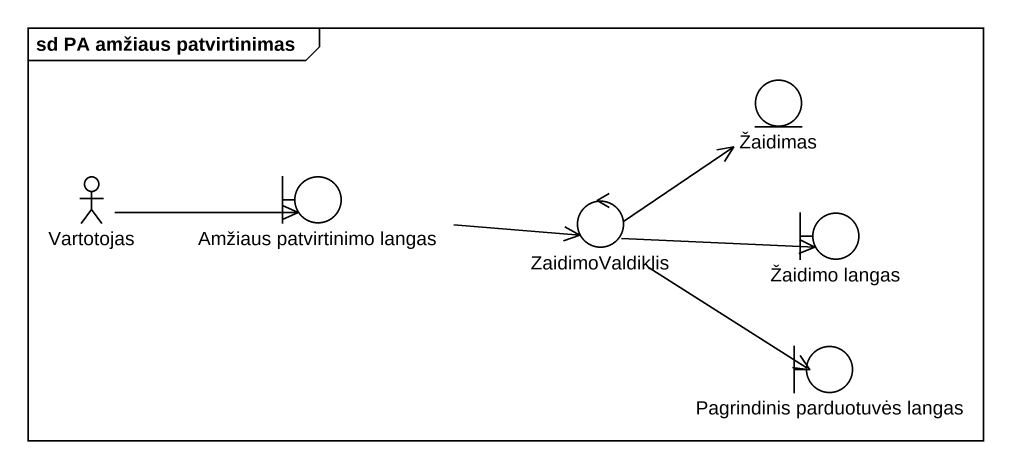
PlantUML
@startuml
mainframe sd PA amžiaus patvirtinimas
entity Žaidimas
actor Vartotojas
boundary "Amžiaus patvirtinimo langas" as Amžiaus_patvirtinimo_langas
control ZaidimoValdiklis
boundary "Žaidimo langas" as Žaidimo_langas
boundary "Pagrindinis parduotuvės langas" as Pagrindinis_parduotuvės
Vartotojas -right-> Amžiaus_patvirtinimo_langas
Amžiaus_patvirtinimo_langas -right-> ZaidimoValdiklis
ZaidimoValdiklis -up-> Žaidimas
ZaidimoValdiklis -right-> Žaidimo_langas
ZaidimoValdiklis --> Pagrindinis_parduotuvės
@enduml
